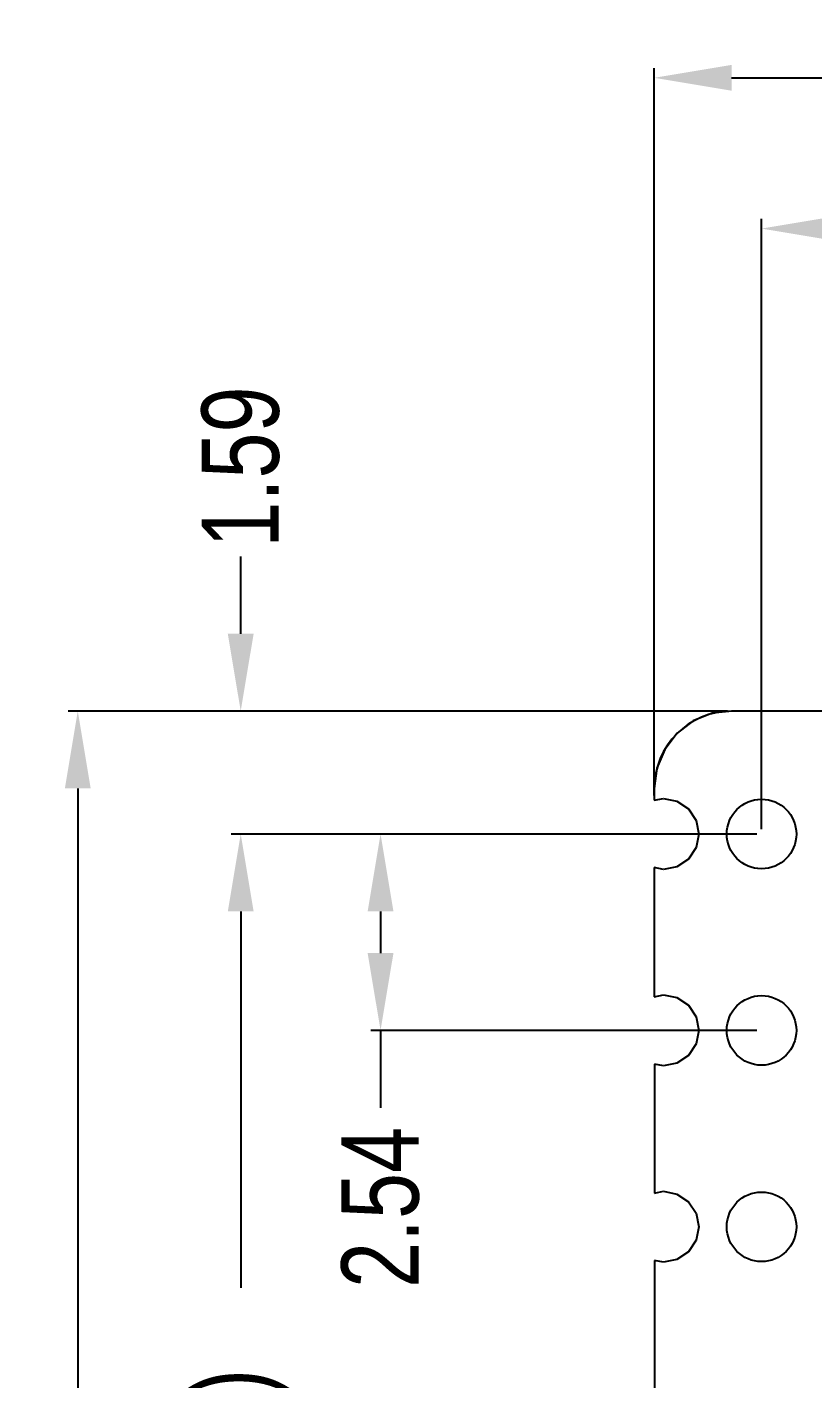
# Model space of a CAD drawing. Header units: inches. Extents: x -37.2 to 29.4, y -3.8 to 37.3.
# Drawn here: x -37.15 to -26.98, y 19.81 to 37.3 of the extents above; entities that cross this region are included whole.
import ezdxf

# ---------------------------------------------------------------- set-up
doc = ezdxf.new("R2010")
doc.units = ezdxf.units.IN
doc.header["$LTSCALE"] = 1.21
doc.header["$MEASUREMENT"] = 0
doc.header["$PDMODE"] = 3
doc.header["$PDSIZE"] = 0.3125
doc.layers.get('0').update_dxf_attribs({"linetype": 'CONTINUOUS'})
doc.layers.get('Defpoints').update_dxf_attribs({"linetype": 'CONTINUOUS'})
doc.layers.add('DIM', color=3, linetype='CONTINUOUS')
doc.styles.get("Standard").update_dxf_attribs({"font": 'txt', "width": 0.8})
doc.dimstyles.get("Standard").update_dxf_attribs({"dimtxt": 0.15625, "dimasz": 0.1875, "dimexe": 0.125, "dimexo": 0.0625, "dimgap": 0.09, "dimtad": 0, "dimtih": 1, "dimtoh": 1, "dimzin": 4, "dimdsep": 46, "dimtxsty": 'STANDARD', "dimblk": '_FILLED', "dimblk1": '_FILLED', "dimblk2": '_FILLED', "dimcen": 0.09, "dimazin": 1, "dimtp": 0.01, "dimtm": 0.01, "dimtfac": 1, "dimtofl": 0, "dimtmove": 0, "dimatfit": 3, "dimldrblk": '_FILLED', "dimfxl": 1, "dimtolj": 1, "dimtzin": 4, "dimarcsym": 0})

# ---------------------------------------------------------------- blocks, each defined once
blk = doc.blocks.new('_FILLED')
at = {"color": 0, "linetype": 'ByBlock'}
blk.add_solid([(0, 0), (-1, 0.167), (-1, -0.167)], dxfattribs=at)
blk = doc.blocks.new('*D1')
at = {"layer": 'Defpoints', "color": 0}
for p in [(-34.388, 28.448), (-28.03, 28.448), (-27.65, 26.858)]:
    blk.add_point(p, dxfattribs=at)
at = {"layer": 'DIM', "color": 0, "lineweight": -2}
for p, q in [((-34.388, 29.448), (-34.388, 30.448)), ((-28.092, 28.448), (-34.513, 28.448)), ((-27.712, 26.858), (-34.513, 26.858)), ((-34.388, 25.858), (-34.388, 24.858))]:
    blk.add_line(p, q, dxfattribs=at)
for p, rotation in [((-34.388, 28.448), 270), ((-34.388, 26.858), 90)]:
    blk.add_blockref('_FILLED', p, dxfattribs=dict(at, rotation=rotation))
at = {"layer": 'DIM', "color": 0, "insert": (-34.388, 31.605), "char_height": 1, "attachment_point": 5, "rotation": 90}
blk.add_mtext('\\A1;1.59', dxfattribs=at)
blk = doc.blocks.new('*D2')
at = {"layer": 'Defpoints', "color": 0}
for p in [(-27.65, 26.858), (-32.579, 24.318), (-27.65, 24.318)]:
    blk.add_point(p, dxfattribs=at)
at = {"layer": 'DIM', "color": 0, "lineweight": -2}
for p, q in [((-27.712, 26.858), (-32.704, 26.858)), ((-32.579, 25.858), (-32.579, 25.318)), ((-27.712, 24.318), (-32.704, 24.318)), ((-32.579, 24.318), (-32.579, 23.318))]:
    blk.add_line(p, q, dxfattribs=at)
for p, rotation in [((-32.579, 26.858), 90), ((-32.579, 24.318), 270)]:
    blk.add_blockref('_FILLED', p, dxfattribs=dict(at, rotation=rotation))
at = {"layer": 'DIM', "color": 0, "insert": (-32.579, 22.028), "char_height": 1, "attachment_point": 5, "rotation": 90}
blk.add_mtext('\\A1;2.54', dxfattribs=at)
blk = doc.blocks.new('*D3')
at = {"layer": 'Defpoints', "color": 0}
for p in [(-27.65, 26.858), (-34.388, 6.538), (-27.651, 6.538)]:
    blk.add_point(p, dxfattribs=at)
at = {"layer": 'DIM', "color": 0, "lineweight": -2}
for p, q in [((-27.712, 26.858), (-34.513, 26.858)), ((-34.388, 25.858), (-34.388, 20.988)), ((-34.388, 7.538), (-34.388, 12.408)), ((-27.714, 6.538), (-34.513, 6.538))]:
    blk.add_line(p, q, dxfattribs=at)
for p, rotation in [((-34.388, 26.858), 90), ((-34.388, 6.538), 270)]:
    blk.add_blockref('_FILLED', p, dxfattribs=dict(at, rotation=rotation))
at = {"layer": 'DIM', "color": 0, "insert": (-34.388, 16.698), "char_height": 1, "attachment_point": 5, "rotation": 90}
blk.add_mtext('\\A1;20.32(2.54*8)', dxfattribs=at)
blk = doc.blocks.new('*D5')
at = {"layer": 'Defpoints', "color": 0}
for p in [(-36.496, 28.448), (-28.03, 28.448), (-12.022, 0.447)]:
    blk.add_point(p, dxfattribs=at)
at = {"layer": 'DIM', "color": 0, "lineweight": -2}
for p, q in [((-28.092, 28.448), (-36.621, 28.448)), ((-36.496, 27.448), (-36.496, 16.004)), ((-36.496, 1.447), (-36.496, 12.891)), ((-12.084, 0.447), (-36.621, 0.447))]:
    blk.add_line(p, q, dxfattribs=at)
for p, rotation in [((-36.496, 28.448), 90), ((-36.496, 0.447), 270)]:
    blk.add_blockref('_FILLED', p, dxfattribs=dict(at, rotation=rotation))
at = {"layer": 'DIM', "color": 0, "insert": (-36.496, 14.448), "char_height": 1, "attachment_point": 5, "rotation": 90}
blk.add_mtext('\\A1;28.00', dxfattribs=at)
blk = doc.blocks.new('*D6')
at = {"layer": 'Defpoints', "color": 0}
for p in [(-12.41, 34.689), (-27.65, 26.858), (-12.41, 26.857)]:
    blk.add_point(p, dxfattribs=at)
at = {"layer": 'DIM', "color": 0, "lineweight": -2}
for p, q in [((-27.65, 26.921), (-27.65, 34.814)), ((-12.41, 26.92), (-12.41, 34.814)), ((-26.65, 34.689), (-21.586, 34.689)), ((-13.41, 34.689), (-18.473, 34.689))]:
    blk.add_line(p, q, dxfattribs=at)
at = {"layer": 'DIM', "color": 0, "lineweight": -2, "rotation": 180}
blk.add_blockref('_FILLED', (-27.65, 34.689), dxfattribs=at)
at = {"layer": 'DIM', "color": 0, "lineweight": -2}
blk.add_blockref('_FILLED', (-12.41, 34.689), dxfattribs=at)
at = {"layer": 'DIM', "color": 0, "insert": (-20.03, 34.689), "char_height": 1, "attachment_point": 5}
blk.add_mtext('\\A1;15.24', dxfattribs=at)
blk = doc.blocks.new('*D8')
at = {"layer": 'Defpoints', "color": 0}
for p in [(-11.03, 36.639), (-29.038, 27.294), (-11.03, 27.294)]:
    blk.add_point(p, dxfattribs=at)
at = {"layer": 'DIM', "color": 0, "lineweight": -2}
for p, q in [((-29.038, 27.356), (-29.038, 36.764)), ((-11.03, 27.357), (-11.03, 36.764)), ((-28.038, 36.639), (-21.124, 36.639)), ((-12.03, 36.639), (-18.944, 36.639))]:
    blk.add_line(p, q, dxfattribs=at)
at = {"layer": 'DIM', "color": 0, "lineweight": -2, "rotation": 180}
blk.add_blockref('_FILLED', (-29.038, 36.639), dxfattribs=at)
at = {"layer": 'DIM', "color": 0, "lineweight": -2}
blk.add_blockref('_FILLED', (-11.03, 36.639), dxfattribs=at)
at = {"layer": 'DIM', "color": 0, "insert": (-20.034, 36.639), "char_height": 1, "attachment_point": 5}
blk.add_mtext('\\A1;18.0', dxfattribs=at)

msp = doc.modelspace()

# ---------------------------------------------------------------- linework, layer by layer
at = {"color": 7, "linetype": 'Continuous'}
for p, q in [((-28.291, 28.423), (-28.534, 28.322)), ((-28.03, 28.448), (-28.291, 28.423)), ((-24.5, 28.45), (-28.039, 28.448)), ((-28.743, 28.162), (-28.903, 27.953)), ((-28.534, 28.322), (-28.743, 28.162)), ((-28.903, 27.953), (-29.004, 27.71)), ((-29.004, 27.71), (-29.038, 27.449)), ((-29.038, 27.448), (-29.038, 27.294)), ((-29.038, 27.294), (-28.92, 27.317)), ((-28.92, 27.317), (-28.744, 27.282)), ((-28.744, 27.282), (-28.595, 27.183)), ((-28.595, 27.183), (-28.496, 27.034)), ((-28.496, 27.034), (-28.461, 26.858)), ((-28.461, 26.858), (-28.496, 26.683)), ((-28.496, 26.683), (-28.595, 26.534)), ((-29.038, 26.423), (-29.038, 24.754)), ((-28.92, 26.4), (-29.038, 26.423)), ((-28.744, 26.435), (-28.92, 26.4)), ((-28.595, 26.534), (-28.744, 26.435)), ((-29.038, 24.754), (-28.92, 24.777)), ((-28.92, 24.777), (-28.744, 24.742)), ((-28.744, 24.742), (-28.596, 24.643)), ((-28.596, 24.643), (-28.496, 24.494)), ((-28.496, 24.494), (-28.461, 24.318)), ((-28.461, 24.318), (-28.496, 24.143)), ((-28.496, 24.143), (-28.596, 23.994)), ((-28.596, 23.994), (-28.744, 23.895)), ((-29.037, 23.883), (-29.037, 22.214)), ((-28.92, 23.86), (-29.037, 23.883)), ((-28.744, 23.895), (-28.92, 23.86)), ((-29.037, 22.214), (-28.92, 22.237)), ((-28.92, 22.237), (-28.745, 22.202)), ((-28.745, 22.202), (-28.596, 22.103)), ((-28.596, 22.103), (-28.496, 21.954)), ((-28.496, 21.954), (-28.461, 21.778)), ((-28.461, 21.778), (-28.496, 21.603)), ((-28.496, 21.603), (-28.596, 21.454)), ((-29.037, 21.343), (-29.036, 19.674)), ((-28.92, 21.32), (-29.037, 21.343)), ((-28.745, 21.355), (-28.92, 21.32)), ((-28.596, 21.454), (-28.745, 21.355))]:
    msp.add_line(p, q, dxfattribs=at)
for centre in [(-27.65, 26.858), (-27.65, 24.318), (-27.65, 21.778)]:
    msp.add_circle(centre, 0.45, dxfattribs=at)
msp.add_arc((-28.038, 27.448), 1, 90.0264, 180.0145, dxfattribs=at)

# ---------------------------------------------------------------- dimensions: what is measured, and where the dimension line sits
at = {"layer": 'DIM'}
for base, p1, p2, override, picture, middle in [((-11.03, 36.639), (-29.038, 27.294), (-11.03, 27.294), {"dimtxt": 1, "dimasz": 1, "dimtih": 0, "dimtoh": 0, "dimdec": 1, "dimzin": 0, "dimcen": 0.198, "dimadec": 0, "dimazin": 0, "dimtp": 0, "dimtm": 0, "dimtdec": 4, "dimtzin": 0}, '*D8', (-20.034, 36.639)), ((-12.41, 34.689), (-27.65, 26.858), (-12.41, 26.857), {"dimtxt": 1, "dimasz": 1, "dimtih": 0, "dimtoh": 0, "dimzin": 0, "dimcen": 0.198, "dimadec": 0, "dimazin": 0, "dimtp": 0, "dimtm": 0, "dimtdec": 4, "dimtzin": 0}, '*D6', (-20.03, 34.689))]:
    dim = msp.add_linear_dim(base=base, p1=p1, p2=p2, dimstyle='STANDARD', override=override, dxfattribs=at)
    dim.commit()
    dim.dimension.update_dxf_attribs({"geometry": picture, "text_midpoint": middle})
for base, p1, p2, override, picture, middle in [((-34.388, 28.448), (-27.65, 26.858), (-28.03, 28.448), {"dimtxt": 1, "dimasz": 1, "dimtih": 0, "dimtoh": 0, "dimzin": 0, "dimcen": 0.198, "dimadec": 0, "dimazin": 0, "dimtp": 0, "dimtm": 0, "dimtdec": 4, "dimtzin": 0}, '*D1', (-34.388, 31.605)), ((-36.496, 28.448), (-12.022, 0.447), (-28.03, 28.448), {"dimtxt": 1, "dimasz": 1, "dimtih": 0, "dimtoh": 0, "dimzin": 0, "dimcen": 0.198, "dimadec": 0, "dimazin": 0, "dimtp": 0, "dimtm": 0, "dimtdec": 4, "dimtzin": 0}, '*D5', (-36.496, 14.448)), ((-34.388, 6.538), (-27.65, 26.858), (-27.651, 6.538), {"dimtxt": 1, "dimasz": 1, "dimtih": 0, "dimtoh": 0, "dimzin": 0, "dimpost": '(2.54*8)', "dimcen": 0.198, "dimadec": 0, "dimazin": 0, "dimtp": 0, "dimtm": 0, "dimtdec": 4, "dimtzin": 0}, '*D3', (-34.388, 16.698)), ((-32.579, 24.318), (-27.65, 26.858), (-27.65, 24.318), {"dimtxt": 1, "dimasz": 1, "dimtih": 0, "dimtoh": 0, "dimzin": 0, "dimcen": 0.198, "dimadec": 0, "dimazin": 0, "dimtp": 0, "dimtm": 0, "dimtdec": 4, "dimtzin": 0}, '*D2', (-32.579, 22.028))]:
    dim = msp.add_linear_dim(base=base, p1=p1, p2=p2, angle=90, dimstyle='STANDARD', override=override, dxfattribs=at)
    dim.commit()
    dim.dimension.update_dxf_attribs({"geometry": picture, "text_midpoint": middle})

doc.saveas('drawing.dxf')
